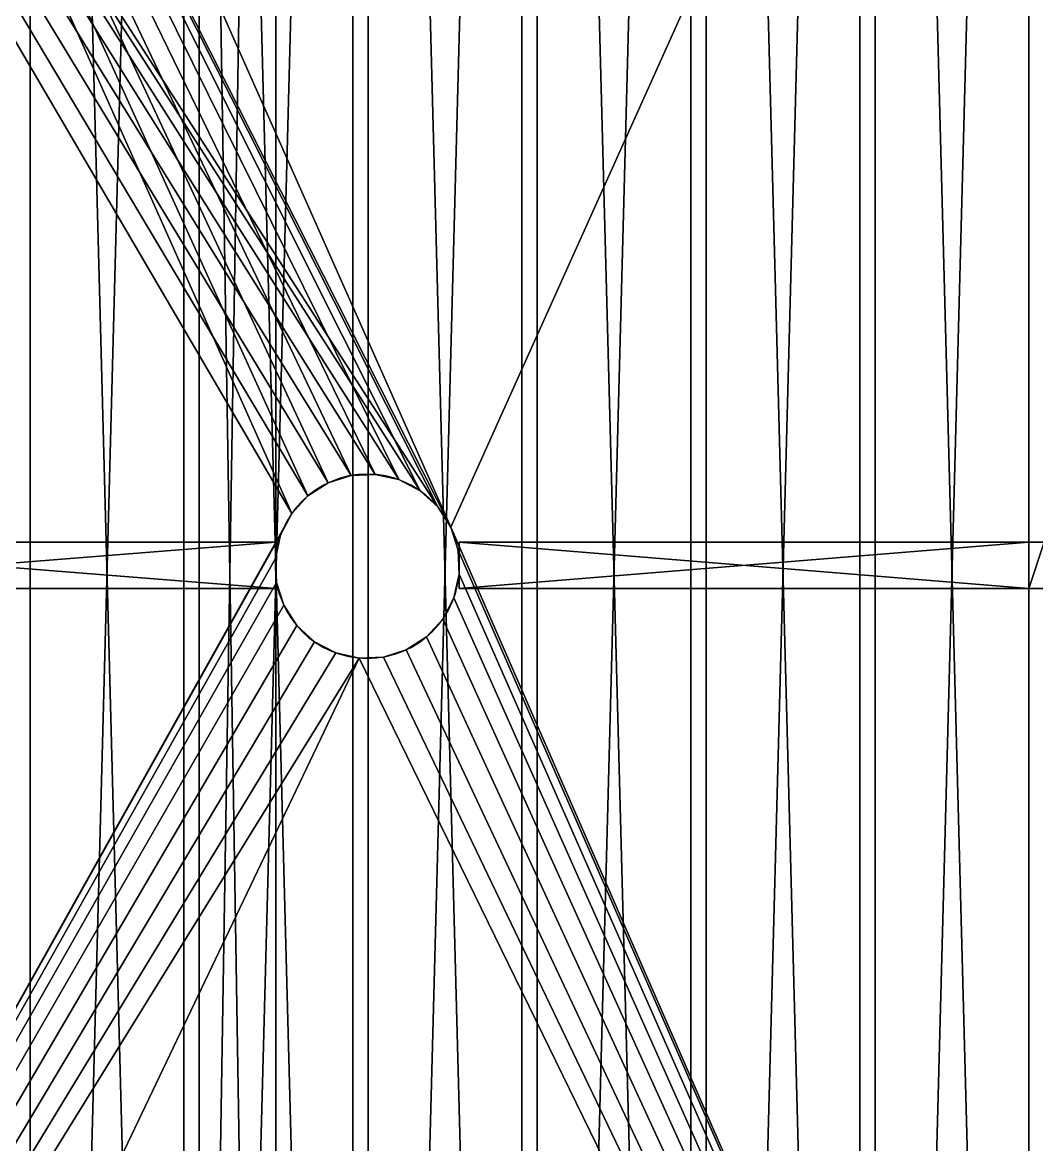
# Model space of a CAD drawing. Extents: x 0 to 301, y 0 to 108.
# Drawn here: x 25.51 to 42.01, y 44.45 to 62.71 of the extents above; entities that cross this region are included whole.
import ezdxf

# ---------------------------------------------------------------- set-up
doc = ezdxf.new("R2010")
doc.units = 0
doc.header["$MEASUREMENT"] = 0
doc.layers.get('0').update_dxf_attribs({"color": 13, "linetype": 'CONTINUOUS'})
doc.layers.add('RATCHED_STRAPS', color=134, linetype='CONTINUOUS')
doc.layers.add('TOP_LAYER', color=144, linetype='CONTINUOUS')

# ---------------------------------------------------------------- blocks, each defined once
blk = doc.blocks.new('RATCHED_STRAP')
at = {"color": 0}
mesh = blk.add_polyface(dxfattribs=at)
corners = [(0, 0, 1.061), (85.061, 0, 84), (1.061, 0), (84, 0, 85.061)]
mesh.append_faces([[corners[k] for k in face] for face in [(0, 1, 2), (1, 0, 3)]], dxfattribs={"vtx0": -1, "color": 0})
blk = doc.blocks.new('REDWOOD_2X4_FLOOR_JOIST')
at = {"color": 0}
for p, q in [((92.5, 1.5, 3.5), (0, 1.5, 3.5)), ((0, 1.5), (92.5, 1.5)), ((0, 1.5), (92.5, 1.5)), ((92.5, 1.5, 3.5), (0, 1.5, 3.5)), ((0, 0), (92.5, 0)), ((0, 0), (92.5, 0)), ((92.5, 0, 3.5), (0, 0, 3.5)), ((92.5, 0, 3.5), (0, 0, 3.5))]:
    blk.add_line(p, q, dxfattribs=at)
mesh = blk.add_polyface(dxfattribs=at)
corners = [(0, 1.5, 3.5), (92.5, 1.5), (0, 1.5), (92.5, 1.5, 3.5)]
mesh.append_faces([[corners[k] for k in face] for face in [(0, 1, 2), (1, 0, 3)]], dxfattribs={"vtx0": -1, "color": 0})
mesh = blk.add_polyface(dxfattribs=at)
corners = [(92.5, 1.5), (0, 0), (0, 1.5), (92.5, 0)]
mesh.append_faces([[corners[k] for k in face] for face in [(0, 1, 2), (1, 0, 3)]], dxfattribs={"vtx0": -1, "color": 0})
mesh = blk.add_polyface(dxfattribs=at)
corners = [(92.5, 0, 3.5), (0, 1.5, 3.5), (0, 0, 3.5), (92.5, 1.5, 3.5)]
mesh.append_faces([[corners[k] for k in face] for face in [(0, 1, 2), (1, 0, 3)]], dxfattribs={"vtx0": -1, "color": 0})
mesh = blk.add_polyface(dxfattribs=at)
corners = [(92.5, 0, 3.5), (0, 0), (92.5, 0), (0, 0, 3.5)]
mesh.append_faces([[corners[k] for k in face] for face in [(0, 1, 2), (1, 0, 3)]], dxfattribs={"vtx0": -1, "color": 0})
blk = doc.blocks.new('MARINE_GRADE_BALTIC_BIRCH_')
at = {"color": 0}
for p, q in [((47.257, 26.845, 0.75), (47.257, 26.845)), ((47.257, 26.845, 0.75), (47.257, 26.845)), ((47.63, 26.963, 0.75), (47.63, 26.963)), ((47.63, 26.963, 0.75), (47.63, 26.963)), ((48.021, 26.98, 0.75), (48.021, 26.98)), ((48.021, 26.98, 0.75), (48.021, 26.98)), ((48.403, 26.896, 0.75), (48.403, 26.896)), ((48.403, 26.896, 0.75), (48.403, 26.896)), ((48.751, 26.715, 0.75), (48.751, 26.715)), ((48.751, 26.715, 0.75), (48.751, 26.715)), ((46.926, 26.634, 0.75), (46.926, 26.634)), ((46.926, 26.634, 0.75), (46.926, 26.634)), ((46.662, 26.345, 0.75), (46.662, 26.345)), ((46.662, 26.345, 0.75), (46.662, 26.345)), ((49.04, 26.451, 0.75), (49.04, 26.451)), ((49.04, 26.451, 0.75), (49.04, 26.451)), ((49.25, 26.12, 0.75), (49.25, 26.12)), ((49.25, 26.12, 0.75), (49.25, 26.12)), ((46.481, 25.998, 0.75), (46.481, 25.998)), ((46.481, 25.998, 0.75), (46.481, 25.998)), ((49.368, 25.747, 0.75), (49.368, 25.747)), ((49.368, 25.747, 0.75), (49.368, 25.747)), ((46.397, 25.616, 0.75), (46.397, 25.616)), ((46.397, 25.616, 0.75), (46.397, 25.616)), ((46.414, 25.224, 0.75), (46.414, 25.224)), ((46.414, 25.224, 0.75), (46.414, 25.224)), ((49.386, 25.356, 0.75), (49.386, 25.356)), ((49.386, 25.356, 0.75), (49.386, 25.356)), ((46.532, 24.851, 0.75), (46.532, 24.851)), ((46.532, 24.851, 0.75), (46.532, 24.851)), ((49.301, 24.974, 0.75), (49.301, 24.974)), ((49.301, 24.974, 0.75), (49.301, 24.974)), ((46.743, 24.521, 0.75), (46.743, 24.521)), ((46.743, 24.521, 0.75), (46.743, 24.521)), ((49.121, 24.626, 0.75), (49.121, 24.626)), ((49.121, 24.626, 0.75), (49.121, 24.626)), ((48.856, 24.337, 0.75), (48.856, 24.337)), ((48.856, 24.337, 0.75), (48.856, 24.337)), ((47.032, 24.256, 0.75), (47.032, 24.256)), ((47.032, 24.256, 0.75), (47.032, 24.256)), ((48.526, 24.127, 0.75), (48.526, 24.127)), ((48.526, 24.127, 0.75), (48.526, 24.127)), ((47.379, 24.076, 0.75), (47.379, 24.076)), ((47.379, 24.076, 0.75), (47.379, 24.076)), ((47.762, 23.991, 0.75), (47.762, 23.991)), ((47.762, 23.991, 0.75), (47.762, 23.991)), ((48.153, 24.009, 0.75), (48.153, 24.009)), ((48.153, 24.009, 0.75), (48.153, 24.009))]:
    blk.add_line(p, q, dxfattribs=at)
at = {"color": 0, "extrusion": (0, 0, -1)}
for centre in [(-47.891, 25.486, -0.75), (-47.891, 25.486, -0.75), (-47.891, 25.486), (-47.891, 25.486, -0.75), (-47.891, 25.486), (-47.891, 25.486, -0.75), (-47.891, 25.486), (-47.891, 25.486, -0.75), (-47.891, 25.486), (-47.891, 25.486, -0.75), (-47.891, 25.486), (-47.891, 25.486, -0.75), (-47.891, 25.486), (-47.891, 25.486, -0.75), (-47.891, 25.486), (-47.891, 25.486, -0.75), (-47.891, 25.486), (-47.891, 25.486, -0.75), (-47.891, 25.486), (-47.891, 25.486, -0.75), (-47.891, 25.486), (-47.891, 25.486, -0.75), (-47.891, 25.486), (-47.891, 25.486, -0.75), (-47.891, 25.486), (-47.891, 25.486, -0.75), (-47.891, 25.486), (-47.891, 25.486, -0.75), (-47.891, 25.486), (-47.891, 25.486, -0.75), (-47.891, 25.486), (-47.891, 25.486, -0.75), (-47.891, 25.486), (-47.891, 25.486, -0.75), (-47.891, 25.486), (-47.891, 25.486, -0.75), (-47.891, 25.486), (-47.891, 25.486, -0.75), (-47.891, 25.486), (-47.891, 25.486, -0.75), (-47.891, 25.486), (-47.891, 25.486, -0.75), (-47.891, 25.486), (-47.891, 25.486, -0.75), (-47.891, 25.486), (-47.891, 25.486, -0.75), (-47.891, 25.486), (-47.891, 25.486, -0.75), (-47.891, 25.486), (-47.891, 25.486)]:
    blk.add_circle(centre, 1.5, dxfattribs=at)
at = {"color": 0}
mesh = blk.add_polyface(dxfattribs=at)
corners = [(90.25, 0.097, 0.75), (5.75, 5.847, 0.75), (5.75, 0.097, 0.75), (47.032, 24.256, 0.75), (46.743, 24.521, 0.75), (46.532, 24.851, 0.75), (46.414, 25.224, 0.75), (46.397, 25.616, 0.75), (47.379, 24.076, 0.75), (47.762, 23.991, 0.75), (48.153, 24.009, 0.75), (48.526, 24.127, 0.75), (48.856, 24.337, 0.75), (49.121, 24.626, 0.75), (49.301, 24.974, 0.75), (49.386, 25.356, 0.75), (0, 48.097, 0.75), (0, 5.847, 0.75), (47.257, 26.845, 0.75), (96, 48.097, 0.75), (46.926, 26.634, 0.75), (46.662, 26.345, 0.75), (46.481, 25.998, 0.75), (47.63, 26.963, 0.75), (48.021, 26.98, 0.75), (48.403, 26.896, 0.75), (48.751, 26.715, 0.75), (49.04, 26.451, 0.75), (49.25, 26.12, 0.75), (49.368, 25.747, 0.75), (90.25, 5.847, 0.75), (96, 5.847, 0.75)]
mesh.append_faces([[corners[k] for k in face] for face in [(0, 1, 2), (1, 16, 17), (19, 30, 31)]], dxfattribs={"vtx0": -1, "color": 0})
mesh.append_faces([[corners[k] for k in face] for face in [(3, 0, 8), (8, 0, 9), (9, 0, 10), (10, 0, 11), (11, 0, 12), (12, 0, 13), (13, 0, 14), (14, 0, 15), (16, 18, 19), (18, 1, 20), (20, 1, 21), (21, 1, 22), (22, 1, 7), (30, 15, 0)]], dxfattribs={"vtx0": -1, "vtx1": -1, "color": 0})
mesh.append_faces([[corners[k] for k in face] for face in [(1, 0, 3), (16, 1, 18), (19, 15, 30)]], dxfattribs={"vtx0": -1, "vtx1": -1, "vtx2": -1, "color": 0})
mesh.append_faces([[corners[k] for k in face] for face in [(1, 3, 4), (1, 4, 5), (1, 5, 6), (1, 6, 7), (19, 18, 23), (19, 23, 24), (19, 24, 25), (19, 25, 26), (19, 26, 27), (19, 27, 28), (19, 28, 29), (19, 29, 15)]], dxfattribs={"vtx0": -1, "vtx2": -1, "color": 0})
mesh = blk.add_polyface(dxfattribs=at)
corners = [(0, 48.097), (47.257, 26.845), (0, 5.847), (96, 48.097), (5.75, 5.847), (46.926, 26.634), (5.75, 0.097), (46.662, 26.345), (46.481, 25.998), (46.397, 25.616), (47.63, 26.963), (48.021, 26.98), (48.403, 26.896), (48.751, 26.715), (49.04, 26.451), (49.25, 26.12), (49.368, 25.747), (49.386, 25.356), (90.25, 5.847), (96, 5.847), (47.032, 24.256), (90.25, 0.097), (46.743, 24.521), (46.532, 24.851), (46.414, 25.224), (47.379, 24.076), (47.762, 23.991), (48.153, 24.009), (48.526, 24.127), (48.856, 24.337), (49.121, 24.626), (49.301, 24.974)]
mesh.append_faces([[corners[k] for k in face] for face in [(18, 3, 19)]], dxfattribs={"vtx0": -1, "color": 0})
mesh.append_faces([[corners[k] for k in face] for face in [(0, 1, 2), (2, 1, 4), (4, 5, 6), (1, 3, 10), (10, 3, 11), (11, 3, 12), (12, 3, 13), (13, 3, 14), (14, 3, 15), (15, 3, 16), (16, 3, 17), (6, 20, 21), (20, 6, 22), (22, 6, 23), (23, 6, 24), (24, 6, 9), (21, 17, 18)]], dxfattribs={"vtx0": -1, "vtx1": -1, "color": 0})
mesh.append_faces([[corners[k] for k in face] for face in [(17, 3, 18)]], dxfattribs={"vtx0": -1, "vtx1": -1, "vtx2": -1, "color": 0})
mesh.append_faces([[corners[k] for k in face] for face in [(1, 0, 3), (4, 1, 5), (6, 5, 7), (6, 7, 8), (6, 8, 9), (21, 20, 25), (21, 25, 26), (21, 26, 27), (21, 27, 28), (21, 28, 29), (21, 29, 30), (21, 30, 31), (21, 31, 17)]], dxfattribs={"vtx0": -1, "vtx2": -1, "color": 0})
mesh = blk.add_polyface(dxfattribs=at)
corners = [(47.257, 26.845, 0.75), (46.926, 26.634), (47.257, 26.845), (46.926, 26.634, 0.75)]
mesh.append_faces([[corners[k] for k in face] for face in [(0, 1, 2), (1, 0, 3)]], dxfattribs={"vtx0": -1, "color": 0})
mesh = blk.add_polyface(dxfattribs=at)
corners = [(47.63, 26.963, 0.75), (47.257, 26.845), (47.63, 26.963), (47.257, 26.845, 0.75)]
mesh.append_faces([[corners[k] for k in face] for face in [(0, 1, 2), (1, 0, 3)]], dxfattribs={"vtx0": -1, "color": 0})
mesh = blk.add_polyface(dxfattribs=at)
corners = [(48.021, 26.98, 0.75), (47.63, 26.963), (48.021, 26.98), (47.63, 26.963, 0.75)]
mesh.append_faces([[corners[k] for k in face] for face in [(0, 1, 2), (1, 0, 3)]], dxfattribs={"vtx0": -1, "color": 0})
mesh = blk.add_polyface(dxfattribs=at)
corners = [(48.403, 26.896, 0.75), (48.021, 26.98), (48.403, 26.896), (48.021, 26.98, 0.75)]
mesh.append_faces([[corners[k] for k in face] for face in [(0, 1, 2), (1, 0, 3)]], dxfattribs={"vtx0": -1, "color": 0})
mesh = blk.add_polyface(dxfattribs=at)
corners = [(48.751, 26.715, 0.75), (48.403, 26.896), (48.751, 26.715), (48.403, 26.896, 0.75)]
mesh.append_faces([[corners[k] for k in face] for face in [(0, 1, 2), (1, 0, 3)]], dxfattribs={"vtx0": -1, "color": 0})
mesh = blk.add_polyface(dxfattribs=at)
corners = [(49.04, 26.451, 0.75), (48.751, 26.715), (49.04, 26.451), (48.751, 26.715, 0.75)]
mesh.append_faces([[corners[k] for k in face] for face in [(0, 1, 2), (1, 0, 3)]], dxfattribs={"vtx0": -1, "color": 0})
mesh = blk.add_polyface(dxfattribs=at)
corners = [(46.926, 26.634), (46.662, 26.345, 0.75), (46.662, 26.345), (46.926, 26.634, 0.75)]
mesh.append_faces([[corners[k] for k in face] for face in [(0, 1, 2), (1, 0, 3)]], dxfattribs={"vtx0": -1, "color": 0})
mesh = blk.add_polyface(dxfattribs=at)
corners = [(46.662, 26.345), (46.481, 25.998, 0.75), (46.481, 25.998), (46.662, 26.345, 0.75)]
mesh.append_faces([[corners[k] for k in face] for face in [(0, 1, 2), (1, 0, 3)]], dxfattribs={"vtx0": -1, "color": 0})
mesh = blk.add_polyface(dxfattribs=at)
corners = [(49.04, 26.451, 0.75), (49.25, 26.12), (49.25, 26.12, 0.75), (49.04, 26.451)]
mesh.append_faces([[corners[k] for k in face] for face in [(0, 1, 2), (1, 0, 3)]], dxfattribs={"vtx0": -1, "color": 0})
mesh = blk.add_polyface(dxfattribs=at)
corners = [(49.25, 26.12, 0.75), (49.368, 25.747), (49.368, 25.747, 0.75), (49.25, 26.12)]
mesh.append_faces([[corners[k] for k in face] for face in [(0, 1, 2), (1, 0, 3)]], dxfattribs={"vtx0": -1, "color": 0})
mesh = blk.add_polyface(dxfattribs=at)
corners = [(46.481, 25.998), (46.397, 25.616, 0.75), (46.397, 25.616), (46.481, 25.998, 0.75)]
mesh.append_faces([[corners[k] for k in face] for face in [(0, 1, 2), (1, 0, 3)]], dxfattribs={"vtx0": -1, "color": 0})
mesh = blk.add_polyface(dxfattribs=at)
corners = [(49.368, 25.747, 0.75), (49.386, 25.356), (49.386, 25.356, 0.75), (49.368, 25.747)]
mesh.append_faces([[corners[k] for k in face] for face in [(0, 1, 2), (1, 0, 3)]], dxfattribs={"vtx0": -1, "color": 0})
mesh = blk.add_polyface(dxfattribs=at)
corners = [(46.397, 25.616), (46.414, 25.224, 0.75), (46.414, 25.224), (46.397, 25.616, 0.75)]
mesh.append_faces([[corners[k] for k in face] for face in [(0, 1, 2), (1, 0, 3)]], dxfattribs={"vtx0": -1, "color": 0})
mesh = blk.add_polyface(dxfattribs=at)
corners = [(46.414, 25.224), (46.532, 24.851, 0.75), (46.532, 24.851), (46.414, 25.224, 0.75)]
mesh.append_faces([[corners[k] for k in face] for face in [(0, 1, 2), (1, 0, 3)]], dxfattribs={"vtx0": -1, "color": 0})
mesh = blk.add_polyface(dxfattribs=at)
corners = [(49.386, 25.356, 0.75), (49.301, 24.974), (49.301, 24.974, 0.75), (49.386, 25.356)]
mesh.append_faces([[corners[k] for k in face] for face in [(0, 1, 2), (1, 0, 3)]], dxfattribs={"vtx0": -1, "color": 0})
mesh = blk.add_polyface(dxfattribs=at)
corners = [(46.532, 24.851), (46.743, 24.521, 0.75), (46.743, 24.521), (46.532, 24.851, 0.75)]
mesh.append_faces([[corners[k] for k in face] for face in [(0, 1, 2), (1, 0, 3)]], dxfattribs={"vtx0": -1, "color": 0})
mesh = blk.add_polyface(dxfattribs=at)
corners = [(49.301, 24.974, 0.75), (49.121, 24.626), (49.121, 24.626, 0.75), (49.301, 24.974)]
mesh.append_faces([[corners[k] for k in face] for face in [(0, 1, 2), (1, 0, 3)]], dxfattribs={"vtx0": -1, "color": 0})
mesh = blk.add_polyface(dxfattribs=at)
corners = [(46.743, 24.521, 0.75), (47.032, 24.256), (46.743, 24.521), (47.032, 24.256, 0.75)]
mesh.append_faces([[corners[k] for k in face] for face in [(0, 1, 2), (1, 0, 3)]], dxfattribs={"vtx0": -1, "color": 0})
mesh = blk.add_polyface(dxfattribs=at)
corners = [(49.121, 24.626, 0.75), (48.856, 24.337), (48.856, 24.337, 0.75), (49.121, 24.626)]
mesh.append_faces([[corners[k] for k in face] for face in [(0, 1, 2), (1, 0, 3)]], dxfattribs={"vtx0": -1, "color": 0})
mesh = blk.add_polyface(dxfattribs=at)
corners = [(48.526, 24.127, 0.75), (48.856, 24.337), (48.526, 24.127), (48.856, 24.337, 0.75)]
mesh.append_faces([[corners[k] for k in face] for face in [(0, 1, 2), (1, 0, 3)]], dxfattribs={"vtx0": -1, "color": 0})
mesh = blk.add_polyface(dxfattribs=at)
corners = [(47.032, 24.256, 0.75), (47.379, 24.076), (47.032, 24.256), (47.379, 24.076, 0.75)]
mesh.append_faces([[corners[k] for k in face] for face in [(0, 1, 2), (1, 0, 3)]], dxfattribs={"vtx0": -1, "color": 0})
mesh = blk.add_polyface(dxfattribs=at)
corners = [(48.153, 24.009, 0.75), (48.526, 24.127), (48.153, 24.009), (48.526, 24.127, 0.75)]
mesh.append_faces([[corners[k] for k in face] for face in [(0, 1, 2), (1, 0, 3)]], dxfattribs={"vtx0": -1, "color": 0})
mesh = blk.add_polyface(dxfattribs=at)
corners = [(47.379, 24.076, 0.75), (47.762, 23.991), (47.379, 24.076), (47.762, 23.991, 0.75)]
mesh.append_faces([[corners[k] for k in face] for face in [(0, 1, 2), (1, 0, 3)]], dxfattribs={"vtx0": -1, "color": 0})
mesh = blk.add_polyface(dxfattribs=at)
corners = [(47.762, 23.991, 0.75), (48.153, 24.009), (47.762, 23.991), (48.153, 24.009, 0.75)]
mesh.append_faces([[corners[k] for k in face] for face in [(0, 1, 2), (1, 0, 3)]], dxfattribs={"vtx0": -1, "color": 0})
blk = doc.blocks.new('CEDAR_8X3X1')
at = {"color": 0}
for p, q in [((0.75, 2.5), (95.25, 2.5)), ((0.75, 2.5, 0.75), (95.25, 2.5, 0.75)), ((0.75, 2.5), (95.25, 2.5)), ((0.75, 2.5, 0.75), (95.25, 2.5, 0.75)), ((95.25, 0), (0.75, 0)), ((95.25, 0), (0.75, 0)), ((95.25, 0, 0.75), (0.75, 0, 0.75)), ((95.25, 0, 0.75), (0.75, 0, 0.75))]:
    blk.add_line(p, q, dxfattribs=at)
mesh = blk.add_polyface(dxfattribs=at)
corners = [(0.75, 2.5, 0.75), (95.25, 2.5), (0.75, 2.5), (95.25, 2.5, 0.75)]
mesh.append_faces([[corners[k] for k in face] for face in [(0, 1, 2), (1, 0, 3)]], dxfattribs={"vtx0": -1, "color": 0})
mesh = blk.add_polyface(dxfattribs=at)
corners = [(95.25, 2.5), (0.75, 0), (0.75, 2.5), (95.25, 0)]
mesh.append_faces([[corners[k] for k in face] for face in [(0, 1, 2), (1, 0, 3)]], dxfattribs={"vtx0": -1, "color": 0})
mesh = blk.add_polyface(dxfattribs=at)
corners = [(95.25, 0, 0.75), (0.75, 2.5, 0.75), (0.75, 0, 0.75), (95.25, 2.5, 0.75)]
mesh.append_faces([[corners[k] for k in face] for face in [(0, 1, 2), (1, 0, 3)]], dxfattribs={"vtx0": -1, "color": 0})
mesh = blk.add_polyface(dxfattribs=at)
corners = [(95.25, 0, 0.75), (0.75, 0), (95.25, 0), (0.75, 0, 0.75)]
mesh.append_faces([[corners[k] for k in face] for face in [(0, 1, 2), (1, 0, 3)]], dxfattribs={"vtx0": -1, "color": 0})
blk = doc.blocks.new('CEDAR_1X1_JOIST_2')
at = {"color": 0}
for p, q in [((0, 37), (0, 37.25)), ((0.75, 37.25), (0.75, 37)), ((0, 27.73, 0.75), (0, 37, 0.75)), ((0.75, 37, 0.75), (0, 37, 0.75)), ((0.75, 37), (0, 37)), ((0.75, 37, 0.75), (0, 37, 0.75)), ((0.75, 37), (0, 37)), ((0, 37, 0.75), (0, 37)), ((0, 27.73), (0, 37)), ((0, 27.73, 0.75), (0, 37, 0.75)), ((0, 37, 0.75), (0, 37)), ((0, 27.73), (0, 37)), ((0.75, 37), (0, 37)), ((0.75, 37, 0.75), (0.75, 27.73, 0.75)), ((0.75, 37, 0.75), (0.75, 37)), ((0.75, 37), (0.75, 27.73)), ((0.75, 37, 0.75), (0.75, 37)), ((0.75, 37, 0.75), (0.75, 27.73, 0.75)), ((0.75, 37), (0.75, 27.73)), ((0, 27.73, 0.75), (0.75, 27.73, 0.75)), ((0, 27.73, 0.75), (0, 27.73)), ((0, 27.73, 0.75), (0.75, 27.73, 0.75)), ((0, 27.73, 0.75), (0, 27.73)), ((0, 27.73), (0.75, 27.73)), ((0, 27.73), (0.75, 27.73)), ((0.75, 27.73, 0.75), (0.75, 27.73)), ((0.75, 27.73, 0.75), (0.75, 27.73)), ((0, 15.25, 0.75), (0, 24.75, 0.75)), ((0, 24.75, 0.75), (0.75, 24.75, 0.75)), ((0, 24.75, 0.75), (0.75, 24.75, 0.75)), ((0, 24.75), (0.75, 24.75)), ((0, 24.75, 0.75), (0, 24.75)), ((0, 15.25), (0, 24.75)), ((0, 15.25, 0.75), (0, 24.75, 0.75)), ((0, 24.75, 0.75), (0, 24.75)), ((0, 15.25), (0, 24.75)), ((0, 24.75), (0.75, 24.75)), ((0.75, 24.75, 0.75), (0.75, 15.25, 0.75)), ((0.75, 24.75, 0.75), (0.75, 24.75)), ((0.75, 24.75), (0.75, 15.25)), ((0.75, 24.75, 0.75), (0.75, 24.75)), ((0.75, 24.75, 0.75), (0.75, 15.25, 0.75)), ((0.75, 24.75), (0.75, 15.25))]:
    blk.add_line(p, q, dxfattribs=at)
mesh = blk.add_polyface(dxfattribs=at)
corners = [(0.75, 37), (0, 37.25), (0, 37), (0.75, 37.25)]
mesh.append_faces([[corners[k] for k in face] for face in [(0, 1, 2), (1, 0, 3)]], dxfattribs={"vtx0": -1, "color": 0})
mesh = blk.add_polyface(dxfattribs=at)
corners = [(0.75, 27.73, 0.75), (0, 37, 0.75), (0, 27.73, 0.75), (0.75, 37, 0.75)]
mesh.append_faces([[corners[k] for k in face] for face in [(0, 1, 2), (1, 0, 3)]], dxfattribs={"vtx0": -1, "color": 0})
mesh = blk.add_polyface(dxfattribs=at)
corners = [(0, 37, 0.75), (0.75, 37), (0, 37), (0.75, 37, 0.75)]
mesh.append_faces([[corners[k] for k in face] for face in [(0, 1, 2), (1, 0, 3)]], dxfattribs={"vtx0": -1, "color": 0})
mesh = blk.add_polyface(dxfattribs=at)
corners = [(0, 37, 0.75), (0, 27.73), (0, 27.73, 0.75), (0, 37)]
mesh.append_faces([[corners[k] for k in face] for face in [(0, 1, 2), (1, 0, 3)]], dxfattribs={"vtx0": -1, "color": 0})
mesh = blk.add_polyface(dxfattribs=at)
corners = [(0.75, 37), (0, 27.73), (0, 37), (0.75, 27.73)]
mesh.append_faces([[corners[k] for k in face] for face in [(0, 1, 2), (1, 0, 3)]], dxfattribs={"vtx0": -1, "color": 0})
mesh = blk.add_polyface(dxfattribs=at)
corners = [(0.75, 37), (0.75, 27.73, 0.75), (0.75, 27.73), (0.75, 37, 0.75)]
mesh.append_faces([[corners[k] for k in face] for face in [(0, 1, 2), (1, 0, 3)]], dxfattribs={"vtx0": -1, "color": 0})
mesh = blk.add_polyface(dxfattribs=at)
corners = [(0.75, 27.73, 0.75), (0, 27.73), (0.75, 27.73), (0, 27.73, 0.75)]
mesh.append_faces([[corners[k] for k in face] for face in [(0, 1, 2), (1, 0, 3)]], dxfattribs={"vtx0": -1, "color": 0})
at = {"color": 25}
mesh = blk.add_polyface(dxfattribs=at)
corners = [(0.75, 15.25, 0.75), (0, 24.75, 0.75), (0, 15.25, 0.75), (0.75, 24.75, 0.75)]
mesh.append_faces([[corners[k] for k in face] for face in [(0, 1, 2), (1, 0, 3)]], dxfattribs={"vtx0": -1, "color": 25})
at = {"color": 0}
mesh = blk.add_polyface(dxfattribs=at)
corners = [(0, 24.75, 0.75), (0.75, 24.75), (0, 24.75), (0.75, 24.75, 0.75)]
mesh.append_faces([[corners[k] for k in face] for face in [(0, 1, 2), (1, 0, 3)]], dxfattribs={"vtx0": -1, "color": 0})
at = {"color": 25}
mesh = blk.add_polyface(dxfattribs=at)
corners = [(0, 24.75, 0.75), (0, 15.25), (0, 15.25, 0.75), (0, 24.75)]
mesh.append_faces([[corners[k] for k in face] for face in [(0, 1, 2), (1, 0, 3)]], dxfattribs={"vtx0": -1, "color": 25})
at = {"color": 0}
mesh = blk.add_polyface(dxfattribs=at)
corners = [(0.75, 24.75), (0, 15.25), (0, 24.75), (0.75, 15.25)]
mesh.append_faces([[corners[k] for k in face] for face in [(0, 1, 2), (1, 0, 3)]], dxfattribs={"vtx0": -1, "color": 0})
at = {"color": 25}
mesh = blk.add_polyface(dxfattribs=at)
corners = [(0.75, 24.75), (0.75, 15.25, 0.75), (0.75, 15.25), (0.75, 24.75, 0.75)]
mesh.append_faces([[corners[k] for k in face] for face in [(0, 1, 2), (1, 0, 3)]], dxfattribs={"vtx0": -1, "color": 25})
blk = doc.blocks.new('SHOWER_PAN')
at = {"color": 0}
for name, p in [('MARINE_GRADE_BALTIC_BIRCH_', (0, -0.097, 3.5)), ('REDWOOD_2X4_FLOOR_JOIST', (1.75, 22.403))]:
    blk.add_blockref(name, p, dxfattribs=at)
at = {"color": 25}
blk.add_blockref('CEDAR_1X1_JOIST_2', (47.5, -0.847, 4.25), dxfattribs=at)
at = {"layer": 'TOP_LAYER', "color": 25}
for p in [(0, 33.653, 5), (0, 30.903, 5), (0, 28.153, 5), (0, 25.403, 5), (0, 22.653, 5), (0, 19.903, 5)]:
    blk.add_blockref('CEDAR_8X3X1', p, dxfattribs=at)

msp = doc.modelspace()

# ---------------------------------------------------------------- block references
at = {"color": 0, "rotation": 270}
msp.add_blockref('SHOWER_PAN', (5.733, 101.75, 4), dxfattribs=at)
at = {"layer": 'RATCHED_STRAPS', "color": 0, "extrusion": (-1, 0, 2.77556e-17), "rotation": 180}
msp.add_blockref('RATCHED_STRAP', (-11.55, 104.25, -95.987), dxfattribs=at)
at = {"layer": 'RATCHED_STRAPS', "color": 0, "extrusion": (-4.02456e-16, -1, -1.8735e-16), "rotation": 180}
msp.add_blockref('RATCHED_STRAP', (95.987, 104.25, -96.611), dxfattribs=at)

doc.saveas('drawing.dxf')
